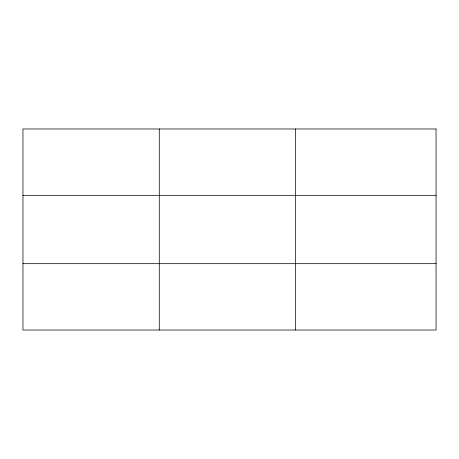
<?xml version="1.0" encoding="UTF-8"?>
<svg xmlns="http://www.w3.org/2000/svg" width="459" height="459" viewBox="0 0 459 459"><rect width="100%" height="100%" fill="white"/><g stroke="black" fill="none" stroke-linecap="round" stroke-linejoin="round"><path stroke-width="0.69" d="M159.273 128.973L159.273 330.027M295.596 128.973L295.596 330.027M22.95 195.322L436.05 195.322M22.95 263.678L436.05 263.678M436.05 128.973L436.05 330.027L22.95 330.027L22.95 128.973L436.05 128.973"/></g></svg>
